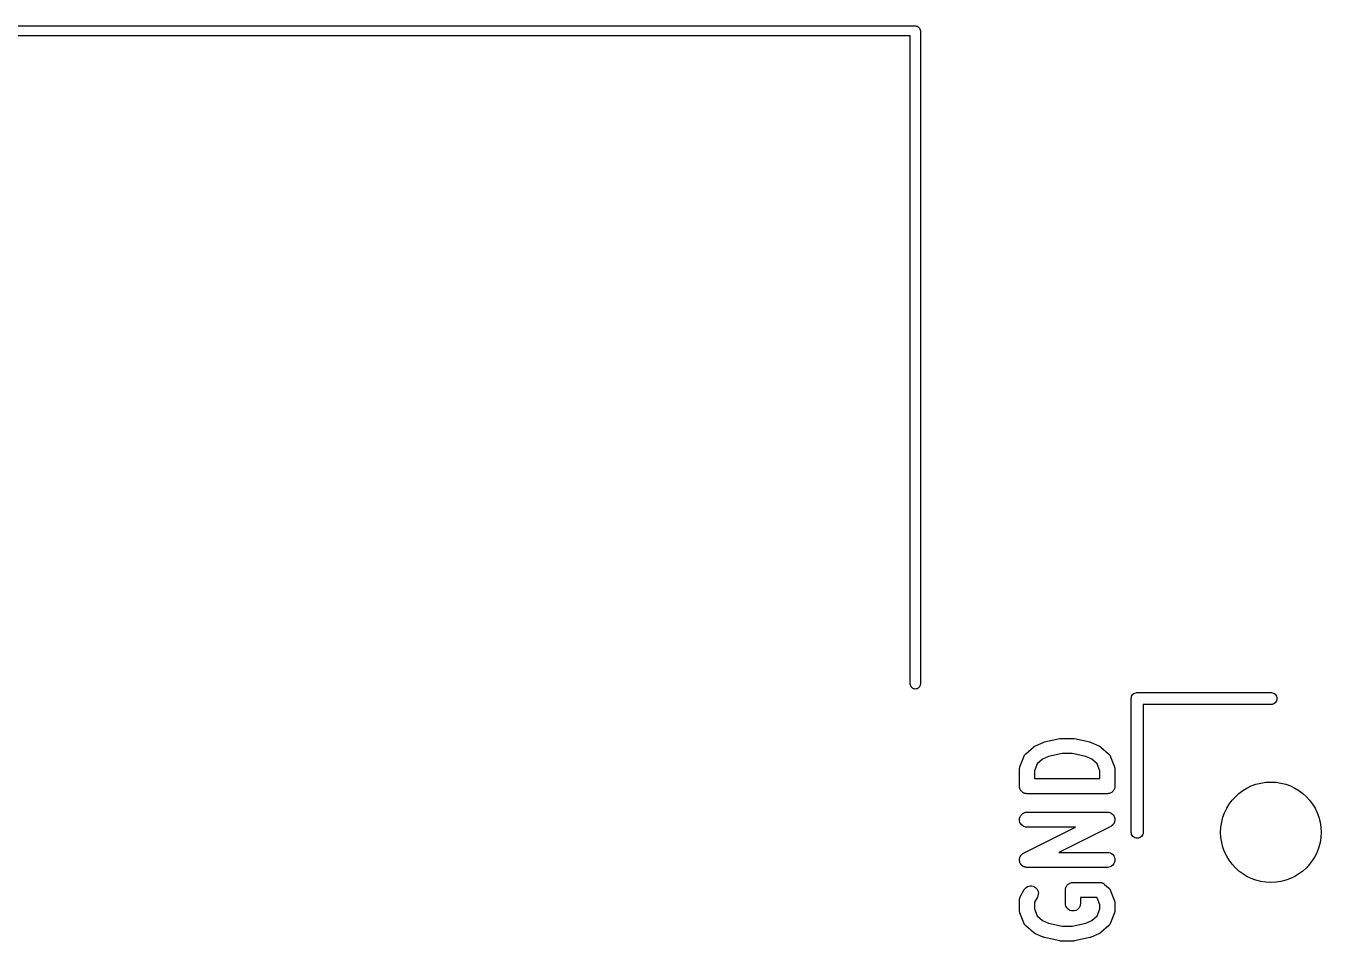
# Model space of a CAD drawing. Extents: x 137.1 to 164.6, y -146.9 to -60.6.
# Drawn here: x 150.84 to 163.74, y -69.76 to -60.65 of the extents above; entities that cross this region are included whole.
import ezdxf

# ---------------------------------------------------------------- set-up
doc = ezdxf.new("R2010")
doc.units = 0
doc.layers.add('BLACK', color=7, linetype='CONTINUOUS')

msp = doc.modelspace()

# ---------------------------------------------------------------- linework, layer by layer
at = {"layer": 'BLACK', "linetype": 'CONTINUOUS'}
for p, q in [((141.702, -60.65), (159.698, -60.65)), ((159.698, -60.65), (159.7, -60.6498)), ((159.7, -60.6498), (159.702, -60.65)), ((159.702, -60.65), (159.71, -60.6507)), ((159.71, -60.6507), (159.719, -60.6536)), ((159.719, -60.6536), (159.728, -60.6582)), ((159.728, -60.6582), (159.736, -60.6645)), ((159.736, -60.6645), (159.742, -60.6721)), ((159.742, -60.6721), (159.746, -60.6808)), ((159.746, -60.6808), (159.749, -60.6902)), ((159.749, -60.6902), (159.75, -60.7)), ((159.75, -60.7), (159.75, -60.7024)), ((159.75, -60.7024), (159.75, -67.2024)), ((159.65, -60.75), (141.75, -60.75)), ((159.65, -67.2024), (159.65, -60.75)), ((159.651, -67.2098), (159.65, -67.2024)), ((159.654, -67.2192), (159.651, -67.2098)), ((159.658, -67.2279), (159.654, -67.2192)), ((159.664, -67.2355), (159.658, -67.2279)), ((159.672, -67.2418), (159.664, -67.2355)), ((159.681, -67.2464), (159.672, -67.2418)), ((159.69, -67.2493), (159.681, -67.2464)), ((159.7, -67.2502), (159.69, -67.2493)), ((159.71, -67.2493), (159.7, -67.2502)), ((159.719, -67.2464), (159.71, -67.2493)), ((159.728, -67.2418), (159.719, -67.2464)), ((159.736, -67.2355), (159.728, -67.2418)), ((159.742, -67.2279), (159.736, -67.2355)), ((159.746, -67.2192), (159.742, -67.2279)), ((159.749, -67.2098), (159.746, -67.2192)), ((159.75, -67.2024), (159.749, -67.2098)), ((161.854, -67.3219), (161.86, -67.3115)), ((161.86, -67.3115), (161.867, -67.3024)), ((161.867, -67.3024), (161.877, -67.2949)), ((161.877, -67.2949), (161.887, -67.2893)), ((161.887, -67.2893), (161.898, -67.2859)), ((161.898, -67.2859), (161.907, -67.285)), ((161.907, -67.285), (161.91, -67.2847)), ((161.907, -67.285), (161.907, -67.285)), ((161.91, -67.2847), (161.913, -67.285)), ((161.913, -67.285), (163.243, -67.285)), ((163.243, -67.285), (163.252, -67.2859)), ((163.252, -67.2859), (163.263, -67.2893)), ((163.263, -67.2893), (163.273, -67.2949)), ((163.273, -67.2949), (163.283, -67.3024)), ((163.283, -67.3024), (163.29, -67.3115)), ((163.29, -67.3115), (163.296, -67.3219)), ((161.85, -67.345), (161.851, -67.3332)), ((161.85, -67.348), (161.85, -67.345)), ((161.85, -68.6779), (161.85, -67.348)), ((161.851, -67.3332), (161.854, -67.3219)), ((163.243, -67.405), (161.97, -67.405)), ((161.97, -67.405), (161.97, -68.6779)), ((163.252, -67.4041), (163.243, -67.405)), ((163.263, -67.4007), (163.252, -67.4041)), ((163.273, -67.3951), (163.263, -67.4007)), ((163.283, -67.3876), (163.273, -67.3951)), ((163.29, -67.3785), (163.283, -67.3876)), ((163.296, -67.3681), (163.29, -67.3785)), ((163.296, -67.3219), (163.299, -67.3332)), ((163.299, -67.3568), (163.296, -67.3681)), ((163.299, -67.3332), (163.3, -67.345)), ((163.3, -67.345), (163.299, -67.3568)), ((160.801, -67.8936), (160.877, -67.8269)), ((160.877, -67.8269), (160.878, -67.8262)), ((160.878, -67.8262), (160.881, -67.8241)), ((160.881, -67.8241), (160.883, -67.8218)), ((160.883, -67.8218), (160.887, -67.82)), ((160.887, -67.82), (160.89, -67.8179)), ((160.89, -67.8179), (160.893, -67.8164)), ((160.893, -67.8164), (160.896, -67.8146)), ((160.896, -67.8146), (160.972, -67.7813)), ((160.972, -67.7812), (160.973, -67.7809)), ((160.972, -67.7813), (160.972, -67.7812)), ((160.972, -67.7812), (160.972, -67.7812)), ((160.972, -67.7812), (160.972, -67.7812)), ((160.973, -67.7809), (160.98, -67.7788)), ((160.98, -67.7788), (160.986, -67.7767)), ((160.986, -67.7767), (161.139, -67.7434)), ((161.139, -67.7434), (161.14, -67.7432)), ((161.14, -67.7431), (161.147, -67.7424)), ((161.14, -67.7432), (161.14, -67.7431)), ((161.14, -67.7432), (161.14, -67.7432)), ((161.147, -67.7424), (161.154, -67.7417)), ((161.154, -67.7417), (161.155, -67.7417)), ((161.155, -67.7417), (161.155, -67.7417)), ((161.155, -67.7417), (161.269, -67.7417)), ((161.269, -67.7417), (161.27, -67.7417)), ((161.27, -67.7417), (161.27, -67.7417)), ((161.27, -67.7417), (161.271, -67.7417)), ((161.271, -67.7417), (161.278, -67.7425)), ((161.278, -67.7425), (161.285, -67.7433)), ((161.285, -67.7433), (161.285, -67.7434)), ((161.285, -67.7434), (161.285, -67.7434)), ((161.285, -67.7434), (161.437, -67.7767)), ((161.437, -67.7767), (161.438, -67.7768)), ((161.438, -67.7768), (161.438, -67.7768)), ((161.438, -67.7768), (161.438, -67.7768)), ((161.438, -67.7768), (161.438, -67.777)), ((161.438, -67.777), (161.445, -67.7792)), ((161.445, -67.7792), (161.451, -67.7813)), ((161.451, -67.7813), (161.528, -67.8146)), ((161.528, -67.8146), (161.529, -67.815)), ((161.529, -67.815), (161.532, -67.8169)), ((161.532, -67.8169), (161.535, -67.8184)), ((161.535, -67.8184), (161.538, -67.8205)), ((161.538, -67.8205), (161.541, -67.8224)), ((161.541, -67.8224), (161.544, -67.8248)), ((161.544, -67.8248), (161.547, -67.8269)), ((161.547, -67.8269), (161.623, -67.8936)), ((160.742, -68.0233), (160.78, -67.9233)), ((160.78, -67.9223), (160.782, -67.9195)), ((160.78, -67.9233), (160.78, -67.9223)), ((160.782, -67.9195), (160.783, -67.9166)), ((160.783, -67.9166), (160.785, -67.9131)), ((160.785, -67.9131), (160.787, -67.9093)), ((160.787, -67.9093), (160.789, -67.9069)), ((160.789, -67.9069), (160.791, -67.9042)), ((160.791, -67.9042), (160.793, -67.9011)), ((160.793, -67.9011), (160.796, -67.8978)), ((160.796, -67.8978), (160.798, -67.8958)), ((160.798, -67.8958), (160.801, -67.8936)), ((160.967, -67.9474), (160.913, -67.9941)), ((161.026, -67.9217), (160.967, -67.9474)), ((161.163, -67.8917), (161.026, -67.9217)), ((161.261, -67.8917), (161.163, -67.8917)), ((161.398, -67.9217), (161.261, -67.8917)), ((161.457, -67.9474), (161.398, -67.9217)), ((161.51, -67.9941), (161.457, -67.9474)), ((161.623, -67.8936), (161.624, -67.8943)), ((161.624, -67.8943), (161.626, -67.8966)), ((161.626, -67.8966), (161.628, -67.8986)), ((161.628, -67.8986), (161.631, -67.9019)), ((161.631, -67.9019), (161.634, -67.9051)), ((161.634, -67.9051), (161.635, -67.9077)), ((161.635, -67.9077), (161.637, -67.9102)), ((161.637, -67.9102), (161.639, -67.914)), ((161.639, -67.914), (161.641, -67.9176)), ((161.641, -67.9176), (161.643, -67.9205)), ((161.643, -67.9205), (161.644, -67.9233)), ((161.644, -67.9233), (161.682, -68.0233)), ((160.737, -68.049), (160.738, -68.0432)), ((160.737, -68.05), (160.737, -68.049)), ((160.737, -68.2167), (160.737, -68.05)), ((160.738, -68.0359), (160.739, -68.0344)), ((160.738, -68.0374), (160.738, -68.0359)), ((160.738, -68.0432), (160.738, -68.0374)), ((160.739, -68.0344), (160.74, -68.0289)), ((160.74, -68.0289), (160.742, -68.0233)), ((160.913, -67.9941), (160.887, -68.0638)), ((160.887, -68.0638), (160.887, -68.1417)), ((161.537, -68.0638), (161.51, -67.9941)), ((161.537, -68.1417), (161.537, -68.0638)), ((161.682, -68.0233), (161.682, -68.0243)), ((161.682, -68.0243), (161.684, -68.0299)), ((161.684, -68.0299), (161.685, -68.0354)), ((161.685, -68.0354), (161.686, -68.037)), ((161.686, -68.037), (161.686, -68.0385)), ((161.686, -68.0385), (161.686, -68.0442)), ((161.686, -68.0442), (161.687, -68.05)), ((161.687, -68.05), (161.687, -68.2167)), ((160.887, -68.1417), (161.537, -68.1417)), ((160.738, -68.2237), (160.737, -68.2167)), ((160.738, -68.2307), (160.738, -68.2237)), ((160.738, -68.231), (160.738, -68.2307)), ((160.738, -68.2312), (160.738, -68.231)), ((160.74, -68.238), (160.738, -68.2312)), ((160.742, -68.2448), (160.74, -68.238)), ((160.742, -68.245), (160.742, -68.2448)), ((160.743, -68.2452), (160.742, -68.245)), ((160.746, -68.2515), (160.743, -68.2452)), ((160.749, -68.2577), (160.746, -68.2515)), ((160.749, -68.2579), (160.749, -68.2577)), ((160.749, -68.2582), (160.749, -68.2579)), ((160.754, -68.2637), (160.749, -68.2582)), ((160.758, -68.2691), (160.754, -68.2637)), ((160.759, -68.2693), (160.758, -68.2691)), ((160.759, -68.2695), (160.759, -68.2693)), ((160.764, -68.274), (160.759, -68.2695)), ((160.77, -68.2785), (160.764, -68.274)), ((160.77, -68.2787), (160.77, -68.2785)), ((160.77, -68.2788), (160.77, -68.2787)), ((160.776, -68.2822), (160.77, -68.2788)), ((160.782, -68.2856), (160.776, -68.2822)), ((160.783, -68.2857), (160.782, -68.2856)), ((160.783, -68.2858), (160.783, -68.2857)), ((160.79, -68.2879), (160.783, -68.2858)), ((160.796, -68.29), (160.79, -68.2879)), ((160.797, -68.2901), (160.796, -68.29)), ((160.804, -68.2909), (160.797, -68.2901)), ((160.797, -68.2901), (160.797, -68.2901)), ((160.811, -68.2917), (160.804, -68.2909)), ((160.812, -68.2917), (160.811, -68.2917)), ((160.811, -68.2917), (160.811, -68.2917)), ((160.811, -68.2917), (160.811, -68.2917)), ((160.811, -68.2917), (160.811, -68.2917)), ((161.612, -68.2917), (160.812, -68.2917)), ((161.619, -68.291), (161.612, -68.2917)), ((161.626, -68.2903), (161.619, -68.291)), ((161.633, -68.2882), (161.626, -68.2902)), ((161.626, -68.2902), (161.626, -68.2903)), ((161.626, -68.2903), (161.626, -68.2903)), ((161.64, -68.2862), (161.633, -68.2882)), ((161.647, -68.2827), (161.64, -68.286)), ((161.64, -68.286), (161.64, -68.2861)), ((161.64, -68.2861), (161.64, -68.2862)), ((161.653, -68.2794), (161.647, -68.2827)), ((161.659, -68.2746), (161.653, -68.2791)), ((161.653, -68.2791), (161.653, -68.2793)), ((161.653, -68.2793), (161.653, -68.2794)), ((161.664, -68.2703), (161.659, -68.2746)), ((161.665, -68.2701), (161.664, -68.2703)), ((161.669, -68.2645), (161.665, -68.2699)), ((161.665, -68.2699), (161.665, -68.2701)), ((161.674, -68.259), (161.669, -68.2645)), ((161.677, -68.2524), (161.674, -68.2586)), ((161.674, -68.2586), (161.674, -68.2588)), ((161.674, -68.2588), (161.674, -68.259)), ((161.681, -68.2462), (161.677, -68.2524)), ((161.683, -68.2389), (161.681, -68.2457)), ((161.681, -68.2457), (161.681, -68.246)), ((161.681, -68.246), (161.681, -68.2462)), ((161.685, -68.2323), (161.683, -68.2389)), ((161.686, -68.2248), (161.685, -68.2317)), ((161.685, -68.2317), (161.685, -68.232)), ((161.685, -68.232), (161.685, -68.2323)), ((161.687, -68.2177), (161.686, -68.2248)), ((161.687, -68.2167), (161.687, -68.2172)), ((161.687, -68.2172), (161.687, -68.2172)), ((161.687, -68.2172), (161.687, -68.2172)), ((161.687, -68.2172), (161.687, -68.2177)), ((160.737, -68.5495), (160.738, -68.5349)), ((160.738, -68.5641), (160.737, -68.5495)), ((160.738, -68.5349), (160.743, -68.5209)), ((160.742, -68.5781), (160.738, -68.5641)), ((160.749, -68.5911), (160.742, -68.5781)), ((160.743, -68.5209), (160.75, -68.5081)), ((160.758, -68.6025), (160.749, -68.5911)), ((160.75, -68.5081), (160.759, -68.4968)), ((160.759, -68.4968), (160.77, -68.4875)), ((160.77, -68.4875), (160.783, -68.4807)), ((160.783, -68.4807), (160.797, -68.4764)), ((160.797, -68.4764), (160.812, -68.475)), ((160.812, -68.475), (161.612, -68.475)), ((161.612, -68.475), (161.613, -68.475)), ((161.613, -68.475), (161.618, -68.4755)), ((161.618, -68.4755), (161.622, -68.4757)), ((161.622, -68.4757), (161.625, -68.4763)), ((161.625, -68.4763), (161.627, -68.4766)), ((161.627, -68.4766), (161.632, -68.478)), ((161.632, -68.478), (161.636, -68.4791)), ((161.636, -68.4791), (161.639, -68.4802)), ((161.639, -68.4802), (161.641, -68.4811)), ((161.641, -68.4811), (161.645, -68.4833)), ((161.645, -68.4833), (161.65, -68.4852)), ((161.65, -68.4852), (161.652, -68.4868)), ((161.652, -68.4868), (161.654, -68.4881)), ((161.654, -68.4881), (161.658, -68.4911)), ((161.658, -68.4911), (161.662, -68.4938)), ((161.662, -68.4938), (161.663, -68.4958)), ((161.663, -68.4958), (161.665, -68.4975)), ((161.665, -68.4975), (161.668, -68.5011)), ((161.666, -68.6011), (161.665, -68.6032)), ((161.668, -68.5992), (161.666, -68.6011)), ((161.668, -68.5011), (161.672, -68.5045)), ((161.671, -68.5955), (161.668, -68.5992)), ((161.674, -68.5919), (161.671, -68.5955)), ((161.672, -68.5045), (161.673, -68.5068)), ((161.673, -68.5068), (161.675, -68.5089)), ((161.675, -68.5895), (161.674, -68.5919)), ((161.675, -68.5089), (161.677, -68.513)), ((161.677, -68.5873), (161.675, -68.5895)), ((161.677, -68.513), (161.679, -68.5169)), ((161.679, -68.5831), (161.677, -68.5873)), ((161.679, -68.5169), (161.68, -68.5195)), ((161.681, -68.5791), (161.679, -68.5831)), ((161.68, -68.5195), (161.681, -68.5219)), ((161.681, -68.5219), (161.683, -68.5263)), ((161.682, -68.5765), (161.681, -68.5791)), ((161.683, -68.574), (161.682, -68.5765)), ((161.683, -68.5263), (161.684, -68.5306)), ((161.684, -68.5695), (161.683, -68.574)), ((161.684, -68.5306), (161.685, -68.5333)), ((161.685, -68.5651), (161.684, -68.5695)), ((161.685, -68.5333), (161.686, -68.5359)), ((161.686, -68.5624), (161.685, -68.5651)), ((161.686, -68.5359), (161.686, -68.5405)), ((161.686, -68.5405), (161.687, -68.5451)), ((161.687, -68.5505), (161.686, -68.5551)), ((161.686, -68.5551), (161.686, -68.5597)), ((161.686, -68.5597), (161.686, -68.5624)), ((161.687, -68.5451), (161.687, -68.5478)), ((161.687, -68.5478), (161.687, -68.5505)), ((160.77, -68.6119), (160.758, -68.6025)), ((160.782, -68.6189), (160.77, -68.6119)), ((160.778, -68.8829), (161.294, -68.625)), ((160.796, -68.6234), (160.782, -68.6189)), ((160.811, -68.625), (160.796, -68.6234)), ((160.812, -68.625), (160.811, -68.625)), ((161.294, -68.625), (160.812, -68.625)), ((161.645, -68.6171), (161.13, -68.875)), ((161.649, -68.6146), (161.645, -68.6171)), ((161.653, -68.6125), (161.649, -68.6146)), ((161.656, -68.6107), (161.653, -68.6125)), ((161.658, -68.6093), (161.656, -68.6107)), ((161.661, -68.6061), (161.658, -68.6093)), ((161.665, -68.6032), (161.661, -68.6061)), ((161.851, -68.6868), (161.85, -68.6779)), ((161.854, -68.6981), (161.851, -68.6868)), ((161.86, -68.7085), (161.854, -68.6981)), ((161.867, -68.7176), (161.86, -68.7085)), ((161.877, -68.7251), (161.867, -68.7176)), ((161.887, -68.7307), (161.877, -68.7251)), ((161.943, -68.7251), (161.933, -68.7307)), ((161.953, -68.7176), (161.943, -68.7251)), ((161.96, -68.7085), (161.953, -68.7176)), ((161.966, -68.6981), (161.96, -68.7085)), ((161.969, -68.6868), (161.966, -68.6981)), ((161.97, -68.6779), (161.969, -68.6868)), ((161.898, -68.7341), (161.887, -68.7307)), ((161.91, -68.7353), (161.898, -68.7341)), ((161.922, -68.7341), (161.91, -68.7353)), ((161.933, -68.7307), (161.922, -68.7341)), ((160.737, -68.9449), (160.738, -68.9403)), ((160.737, -68.9495), (160.737, -68.9449)), ((160.737, -68.9522), (160.737, -68.9495)), ((160.737, -68.9549), (160.737, -68.9522)), ((160.738, -68.9595), (160.737, -68.9549)), ((160.738, -68.9349), (160.74, -68.9305)), ((160.738, -68.9376), (160.738, -68.9349)), ((160.738, -68.9403), (160.738, -68.9376)), ((160.738, -68.9641), (160.738, -68.9595)), ((160.739, -68.9667), (160.738, -68.9641)), ((160.739, -68.9694), (160.739, -68.9667)), ((160.741, -68.9737), (160.739, -68.9694)), ((160.74, -68.9305), (160.741, -68.926)), ((160.741, -68.926), (160.742, -68.9235)), ((160.742, -68.9781), (160.741, -68.9737)), ((160.742, -68.9235), (160.743, -68.9209)), ((160.744, -68.9805), (160.742, -68.9781)), ((160.743, -68.9209), (160.745, -68.9169)), ((160.745, -68.9831), (160.744, -68.9805)), ((160.745, -68.9169), (160.747, -68.9127)), ((160.747, -68.987), (160.745, -68.9831)), ((160.747, -68.9127), (160.748, -68.9105)), ((160.749, -68.9911), (160.747, -68.987)), ((160.748, -68.9105), (160.75, -68.9081)), ((160.75, -68.9081), (160.753, -68.9045)), ((160.753, -68.9045), (160.755, -68.9008)), ((160.755, -68.9008), (160.757, -68.8989)), ((160.757, -68.8989), (160.759, -68.8968)), ((160.759, -68.8968), (160.763, -68.8939)), ((160.763, -68.8939), (160.766, -68.8907)), ((160.766, -68.8907), (160.768, -68.8893)), ((160.768, -68.8893), (160.77, -68.8875)), ((160.77, -68.8875), (160.774, -68.8854)), ((160.774, -68.8854), (160.778, -68.8829)), ((161.13, -68.875), (161.612, -68.875)), ((161.612, -68.875), (161.613, -68.875)), ((161.613, -68.875), (161.627, -68.8766)), ((161.627, -68.8766), (161.641, -68.8811)), ((161.641, -68.8811), (161.654, -68.8881)), ((161.654, -68.8881), (161.665, -68.8975)), ((161.665, -68.8975), (161.675, -68.9089)), ((161.681, -68.9791), (161.674, -68.9919)), ((161.675, -68.9089), (161.681, -68.9219)), ((161.681, -68.9219), (161.686, -68.9359)), ((161.685, -68.9651), (161.681, -68.9791)), ((161.687, -68.9505), (161.685, -68.9651)), ((161.686, -68.9359), (161.687, -68.9505)), ((160.751, -68.9932), (160.749, -68.9911)), ((160.752, -68.9955), (160.751, -68.9932)), ((160.755, -68.9989), (160.752, -68.9955)), ((160.758, -69.0025), (160.755, -68.9989)), ((160.76, -69.0042), (160.758, -69.0025)), ((160.762, -69.0062), (160.76, -69.0042)), ((160.766, -69.0089), (160.762, -69.0062)), ((160.77, -69.0119), (160.766, -69.0089)), ((160.772, -69.0132), (160.77, -69.0119)), ((160.774, -69.0148), (160.772, -69.0132)), ((160.778, -69.0167), (160.774, -69.0148)), ((160.782, -69.0189), (160.778, -69.0167)), ((160.785, -69.0198), (160.782, -69.0189)), ((160.787, -69.0209), (160.785, -69.0198)), ((160.792, -69.022), (160.787, -69.0209)), ((160.796, -69.0234), (160.792, -69.022)), ((160.799, -69.0237), (160.796, -69.0234)), ((160.802, -69.0243), (160.799, -69.0237)), ((160.806, -69.0245), (160.802, -69.0243)), ((160.811, -69.025), (160.806, -69.0245)), ((160.812, -69.025), (160.811, -69.025)), ((161.612, -69.025), (160.812, -69.025)), ((161.626, -69.0236), (161.612, -69.025)), ((161.64, -69.0193), (161.626, -69.0236)), ((161.653, -69.0125), (161.64, -69.0193)), ((161.665, -69.0032), (161.653, -69.0125)), ((161.674, -68.9919), (161.665, -69.0032)), ((160.747, -69.3128), (160.785, -69.2461)), ((160.785, -69.2452), (160.794, -69.2334)), ((160.785, -69.2461), (160.785, -69.2452)), ((160.794, -69.2334), (160.805, -69.2235)), ((160.805, -69.2235), (160.817, -69.2158)), ((160.817, -69.2158), (160.831, -69.2108)), ((160.831, -69.2108), (160.845, -69.2085)), ((160.845, -69.2085), (160.86, -69.209)), ((160.86, -69.209), (160.874, -69.2124)), ((160.874, -69.2124), (160.888, -69.2185)), ((160.888, -69.2185), (160.9, -69.227)), ((160.9, -69.227), (160.91, -69.2377)), ((160.91, -69.2377), (160.917, -69.2502)), ((161.194, -69.249), (161.195, -69.2419)), ((161.195, -69.2419), (161.196, -69.2349)), ((161.196, -69.2344), (161.198, -69.2277)), ((161.196, -69.2347), (161.196, -69.2344)), ((161.196, -69.2349), (161.196, -69.2347)), ((161.198, -69.2277), (161.2, -69.2209)), ((161.2, -69.2205), (161.204, -69.2142)), ((161.2, -69.2207), (161.2, -69.2205)), ((161.2, -69.2209), (161.2, -69.2207)), ((161.204, -69.2142), (161.207, -69.2081)), ((161.207, -69.2076), (161.212, -69.2022)), ((161.207, -69.2079), (161.207, -69.2076)), ((161.207, -69.2081), (161.207, -69.2079)), ((161.212, -69.2022), (161.216, -69.1968)), ((161.216, -69.1966), (161.217, -69.1964)), ((161.216, -69.1968), (161.216, -69.1966)), ((161.217, -69.1964), (161.222, -69.192)), ((161.222, -69.192), (161.228, -69.1875)), ((161.228, -69.1872), (161.234, -69.184)), ((161.228, -69.1874), (161.228, -69.1872)), ((161.228, -69.1875), (161.228, -69.1874)), ((161.234, -69.184), (161.24, -69.1807)), ((161.24, -69.1807), (161.241, -69.1806)), ((161.241, -69.1805), (161.248, -69.1785)), ((161.241, -69.1806), (161.241, -69.1805)), ((161.248, -69.1785), (161.254, -69.1764)), ((161.254, -69.1764), (161.255, -69.1764)), ((161.255, -69.1763), (161.262, -69.1757)), ((161.255, -69.1764), (161.255, -69.1763)), ((161.262, -69.1757), (161.269, -69.175)), ((161.269, -69.175), (161.536, -69.175)), ((161.536, -69.175), (161.537, -69.175)), ((161.537, -69.175), (161.541, -69.1755)), ((161.541, -69.1755), (161.546, -69.1757)), ((161.546, -69.1757), (161.548, -69.1763)), ((161.548, -69.1763), (161.551, -69.1766)), ((161.551, -69.1766), (161.556, -69.178)), ((161.556, -69.178), (161.56, -69.179)), ((161.56, -69.179), (161.563, -69.1802)), ((161.563, -69.1802), (161.565, -69.1811)), ((161.565, -69.1811), (161.569, -69.1832)), ((161.569, -69.1832), (161.573, -69.185)), ((161.573, -69.185), (161.576, -69.1867)), ((161.576, -69.1867), (161.578, -69.1881)), ((161.578, -69.1881), (161.581, -69.191)), ((161.581, -69.191), (161.585, -69.1936)), ((161.585, -69.1936), (161.623, -69.2269)), ((161.623, -69.2269), (161.624, -69.2276)), ((161.624, -69.2276), (161.626, -69.2299)), ((161.626, -69.2299), (161.628, -69.2319)), ((161.628, -69.2319), (161.631, -69.2353)), ((161.631, -69.2353), (161.634, -69.2384)), ((161.634, -69.2384), (161.635, -69.241)), ((161.635, -69.241), (161.637, -69.2435)), ((161.637, -69.2435), (161.639, -69.2473)), ((160.737, -69.3447), (160.738, -69.3404)), ((160.737, -69.349), (160.737, -69.3447)), ((160.737, -69.35), (160.737, -69.349)), ((160.737, -69.45), (160.737, -69.35)), ((160.738, -69.3374), (160.739, -69.3344)), ((160.738, -69.3404), (160.738, -69.3374)), ((160.739, -69.3344), (160.74, -69.3303)), ((160.74, -69.3303), (160.741, -69.3261)), ((160.741, -69.3261), (160.742, -69.3234)), ((160.742, -69.3234), (160.743, -69.3205)), ((160.743, -69.3205), (160.745, -69.3167)), ((160.745, -69.3167), (160.747, -69.3128)), ((160.915, -69.3205), (160.887, -69.3699)), ((160.887, -69.3699), (160.887, -69.4362)), ((160.921, -69.3072), (160.915, -69.3205)), ((160.917, -69.2502), (160.922, -69.2639)), ((160.924, -69.2929), (160.921, -69.3072)), ((160.922, -69.2639), (160.925, -69.2783)), ((160.925, -69.2783), (160.924, -69.2929)), ((161.194, -69.2495), (161.194, -69.249)), ((161.194, -69.25), (161.194, -69.2495)), ((161.194, -69.2495), (161.194, -69.2495)), ((161.194, -69.2495), (161.194, -69.2495)), ((161.194, -69.3833), (161.194, -69.25)), ((161.508, -69.325), (161.344, -69.325)), ((161.344, -69.325), (161.344, -69.3833)), ((161.51, -69.3275), (161.508, -69.325)), ((161.537, -69.3971), (161.51, -69.3275)), ((161.639, -69.2473), (161.641, -69.2509)), ((161.641, -69.2509), (161.643, -69.2538)), ((161.643, -69.2538), (161.644, -69.2566)), ((161.644, -69.2566), (161.682, -69.3566)), ((161.682, -69.3566), (161.682, -69.3576)), ((161.682, -69.3576), (161.684, -69.3632)), ((161.684, -69.3632), (161.685, -69.3688)), ((161.685, -69.3688), (161.686, -69.3703)), ((161.686, -69.3703), (161.686, -69.3718)), ((161.686, -69.3718), (161.686, -69.3776)), ((160.737, -69.4558), (160.737, -69.45)), ((160.738, -69.4615), (160.737, -69.4558)), ((160.738, -69.463), (160.738, -69.4615)), ((160.738, -69.4646), (160.738, -69.463)), ((160.74, -69.4701), (160.738, -69.4646)), ((160.741, -69.4757), (160.74, -69.4701)), ((160.742, -69.4767), (160.741, -69.4757)), ((160.78, -69.5767), (160.742, -69.4767)), ((160.887, -69.4362), (160.913, -69.5059)), ((161.195, -69.3979), (161.194, -69.3833)), ((161.2, -69.4119), (161.195, -69.3979)), ((161.207, -69.4248), (161.2, -69.4119)), ((161.216, -69.4362), (161.207, -69.4248)), ((161.227, -69.4455), (161.216, -69.4362)), ((161.24, -69.4525), (161.227, -69.4455)), ((161.254, -69.4568), (161.24, -69.4525)), ((161.269, -69.4583), (161.254, -69.4568)), ((161.283, -69.457), (161.269, -69.4583)), ((161.297, -69.4529), (161.283, -69.457)), ((161.31, -69.4461), (161.297, -69.4529)), ((161.322, -69.4369), (161.31, -69.4461)), ((161.331, -69.4257), (161.322, -69.4369)), ((161.338, -69.4129), (161.331, -69.4257)), ((161.342, -69.3989), (161.338, -69.4129)), ((161.344, -69.3844), (161.342, -69.3989)), ((161.344, -69.3833), (161.344, -69.3844)), ((161.51, -69.5059), (161.537, -69.4362)), ((161.537, -69.4362), (161.537, -69.3971)), ((161.682, -69.4767), (161.644, -69.5767)), ((161.684, -69.4711), (161.682, -69.4767)), ((161.685, -69.4656), (161.684, -69.4711)), ((161.686, -69.4626), (161.685, -69.4641)), ((161.685, -69.4641), (161.685, -69.4656)), ((161.686, -69.3776), (161.687, -69.3833)), ((161.687, -69.451), (161.686, -69.4568)), ((161.686, -69.4568), (161.686, -69.4626)), ((161.687, -69.3833), (161.687, -69.45)), ((161.687, -69.45), (161.687, -69.451)), ((160.781, -69.5795), (160.78, -69.5767)), ((160.782, -69.5824), (160.781, -69.5795)), ((160.785, -69.586), (160.782, -69.5824)), ((160.786, -69.5898), (160.785, -69.586)), ((160.788, -69.5923), (160.786, -69.5898)), ((160.79, -69.5949), (160.788, -69.5923)), ((160.793, -69.5981), (160.79, -69.5949)), ((160.795, -69.6014), (160.793, -69.5981)), ((160.798, -69.6034), (160.795, -69.6014)), ((160.8, -69.6057), (160.798, -69.6034)), ((160.801, -69.6064), (160.8, -69.6057)), ((160.877, -69.6731), (160.801, -69.6064)), ((160.913, -69.5059), (160.967, -69.5526)), ((160.967, -69.5526), (161.026, -69.5783)), ((161.026, -69.5783), (161.163, -69.6083)), ((161.163, -69.6083), (161.261, -69.6083)), ((161.261, -69.6083), (161.398, -69.5783)), ((161.398, -69.5783), (161.457, -69.5526)), ((161.457, -69.5526), (161.51, -69.5059)), ((161.623, -69.6064), (161.547, -69.6731)), ((161.625, -69.6042), (161.623, -69.6064)), ((161.628, -69.6022), (161.625, -69.6042)), ((161.63, -69.5988), (161.628, -69.6022)), ((161.633, -69.5958), (161.63, -69.5988)), ((161.635, -69.5931), (161.633, -69.5958)), ((161.637, -69.5907), (161.635, -69.5931)), ((161.639, -69.5869), (161.637, -69.5907)), ((161.641, -69.5834), (161.639, -69.5869)), ((161.642, -69.5804), (161.641, -69.5834)), ((161.644, -69.5777), (161.642, -69.5804)), ((161.644, -69.5767), (161.644, -69.5777)), ((160.88, -69.6752), (160.877, -69.6731)), ((160.882, -69.6776), (160.88, -69.6752)), ((160.886, -69.6795), (160.882, -69.6776)), ((160.889, -69.6816), (160.886, -69.6795)), ((160.892, -69.6831), (160.889, -69.6816)), ((160.895, -69.685), (160.892, -69.6831)), ((160.896, -69.6854), (160.895, -69.685)), ((160.972, -69.7187), (160.896, -69.6854)), ((160.979, -69.7208), (160.972, -69.7187)), ((160.985, -69.723), (160.979, -69.7208)), ((160.986, -69.7232), (160.985, -69.723)), ((160.986, -69.7233), (160.986, -69.7232)), ((160.986, -69.7232), (160.986, -69.7232)), ((160.986, -69.7232), (160.986, -69.7232)), ((161.139, -69.7566), (160.986, -69.7233)), ((161.139, -69.7567), (161.139, -69.7566)), ((161.139, -69.7566), (161.139, -69.7566)), ((161.146, -69.7575), (161.139, -69.7567)), ((161.153, -69.7583), (161.146, -69.7575)), ((161.154, -69.7583), (161.153, -69.7583)), ((161.153, -69.7583), (161.153, -69.7583)), ((161.155, -69.7583), (161.154, -69.7583)), ((161.269, -69.7583), (161.155, -69.7583)), ((161.277, -69.7576), (161.269, -69.7583)), ((161.269, -69.7583), (161.269, -69.7583)), ((161.269, -69.7583), (161.269, -69.7583)), ((161.284, -69.7569), (161.277, -69.7576)), ((161.285, -69.7566), (161.284, -69.7568)), ((161.284, -69.7568), (161.284, -69.7568)), ((161.284, -69.7568), (161.284, -69.7569)), ((161.437, -69.7233), (161.285, -69.7566)), ((161.444, -69.7212), (161.437, -69.7233)), ((161.451, -69.7191), (161.444, -69.7212)), ((161.528, -69.6854), (161.451, -69.7187)), ((161.451, -69.7187), (161.451, -69.7191)), ((161.531, -69.6836), (161.528, -69.6854)), ((161.534, -69.6821), (161.531, -69.6836)), ((161.537, -69.68), (161.534, -69.6821)), ((161.54, -69.6782), (161.537, -69.68)), ((161.543, -69.6759), (161.54, -69.6782)), ((161.546, -69.6738), (161.543, -69.6759)), ((161.547, -69.6731), (161.546, -69.6738))]:
    msp.add_line(p, q, dxfattribs=at)
at = {"layer": 'BLACK'}
msp.add_circle((163.24, -68.675), 0.5, dxfattribs=at)

doc.saveas('drawing.dxf')
